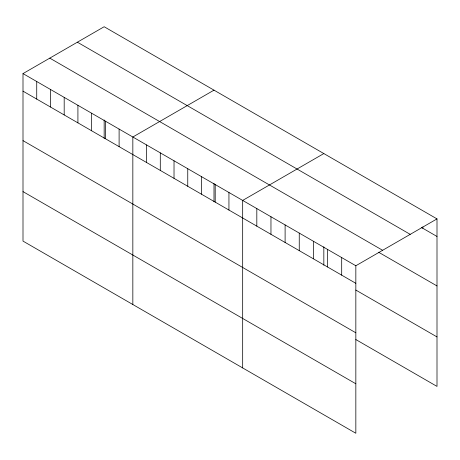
<?xml version="1.0" encoding="UTF-8"?>
<svg xmlns="http://www.w3.org/2000/svg" width="460" height="460" viewBox="0 0 460 460"><rect width="100%" height="100%" fill="white"/><g stroke="black" fill="none" stroke-linecap="round" stroke-linejoin="round"><path stroke-width="0.69" d="M23 73.594L355.839 265.753L355.839 433.262L23 241.103L23 73.594L104.161 26.737L437 218.897L437 386.406L355.816 339.537M213.998 90.148L132.837 137.005L132.837 304.514M323.834 153.565L242.673 200.422L242.673 367.931M355.839 265.753L437 218.897M421.624 227.585L437 236.463M77.378 42.199L410.216 234.358M49.783 58.132L382.622 250.292M378.574 252.212L437 285.942M23 91.16L355.839 283.32M355.816 290.053L437 336.927M23 140.639L355.839 332.804M23 191.619L355.839 383.784M422.855 226.889L422.855 228.298M341.694 257.589L341.694 275.155M327.549 249.423L327.549 266.99M323.834 246.807L323.834 265.219M313.398 241.258L313.398 258.819M299.253 233.088L299.253 250.654M285.108 224.923L285.108 242.489M270.963 216.758L270.963 234.318M256.818 208.587L256.818 226.153M228.942 192.493L228.942 210.059M215.211 184.569L215.211 202.136M213.998 183.396L213.998 201.802M201.486 176.64L201.486 194.206M187.755 168.716L187.755 186.277M174.024 160.787L174.024 178.353M160.293 152.864L160.293 170.424M146.567 144.934L146.567 162.501M119.105 129.082L119.105 146.648M105.374 121.152L105.374 138.719M104.161 119.979L104.161 138.391M91.649 113.229L91.649 130.795M77.918 105.3L77.918 122.866M64.187 97.376L64.187 114.937M50.456 89.447L50.456 107.013M36.731 81.523L36.731 99.084"/></g></svg>
